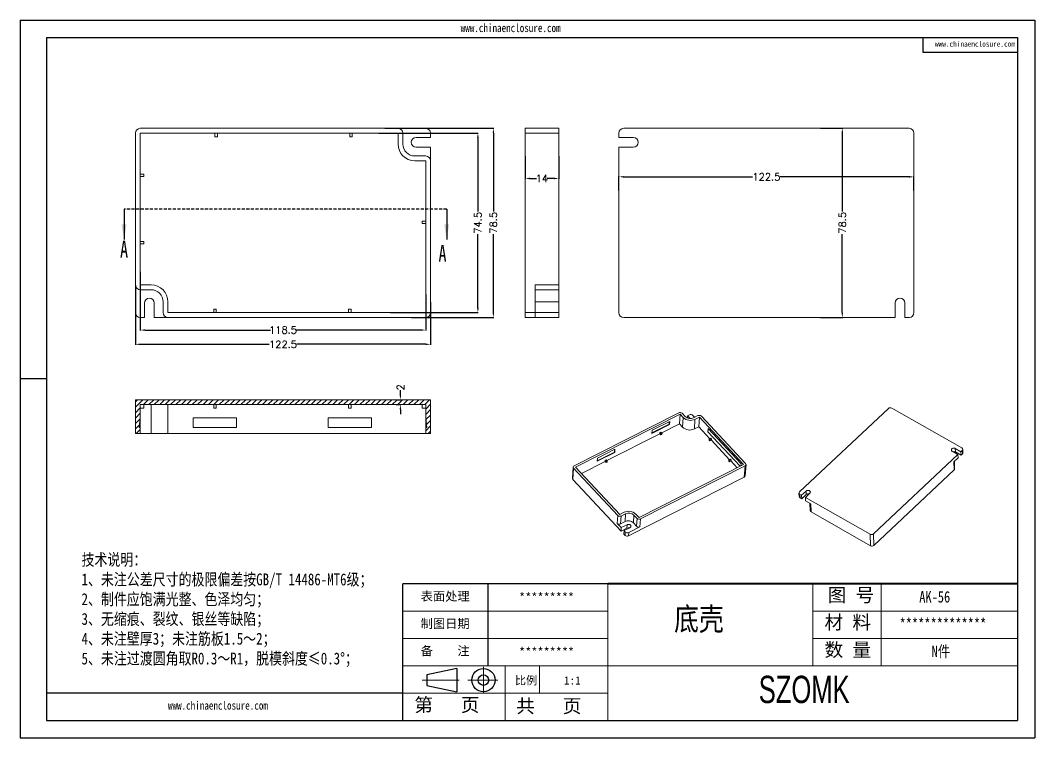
# Model space of a CAD drawing. Header units: inches. Extents: x -1221 to -291, y 2125 to 2422.
# Drawn here: x -1220.9 to -799.8, y 2124.7 to 2422.4 of the extents above; entities that cross this region are included whole.
import ezdxf

# ---------------------------------------------------------------- set-up
doc = ezdxf.new("R2010")
doc.units = ezdxf.units.IN
doc.linetypes.add('CENTER2', pattern=[28.575, 19.05, -3.175, 3.175, -3.175])
doc.linetypes.add('HIDDEN', pattern=[1.905, 1.27, -0.635])
doc.layers.add('文字', color=81, linetype='Continuous')
for name, color, linetype, lineweight in [('粗实线', 7, 'Continuous', 30), ('细实线', 3, 'Continuous', 9), ('细点划线', 2, 'CENTER2', 9)]:
    doc.layers.add(name, color=color, linetype=linetype, lineweight=lineweight)
doc.styles.add('SLDTEXTSTYLE5', font='TXT', dxfattribs={"width": 0.7})
doc.styles.get("Standard").update_dxf_attribs({"font": 'txt', "bigfont": 'gbcbig.shx'})
doc.styles.add('宋体', font='', dxfattribs={"width": 0.8, "height": 3.5})
doc.styles.add('长仿宋', font='', dxfattribs={"width": 0.7, "height": 4})
doc.styles.get('宋体').set_extended_font_data('SimSun')
doc.styles.get('长仿宋').set_extended_font_data('SimSun')
doc.dimstyles.new('3', dxfattribs={"dimtxt": 3, "dimasz": 2, "dimexe": 0.18, "dimexo": 0.0625, "dimgap": 0.2, "dimtad": 0, "dimzin": 9, "dimdsep": 46, "dimtxsty": 'Standard', "dimcen": 1, "dimclrd": 3, "dimclre": 3, "dimadec": 0, "dimazin": 2, "dimtfac": 1, "dimtofl": 0, "dimtmove": 0, "dimatfit": 3, "dimfxl": 0, "dimtolj": 1, "dimtzin": 0, "dimarcsym": 0})

# ---------------------------------------------------------------- blocks, each defined once
blk = doc.blocks.new('*D205')
at = {"color": 3, "lineweight": -2, "transparency": 16777216}
for p, q in [((-972.44, 2351.83), (-972.44, 2357.66)), ((-970.44, 2357.48), (-916.89, 2357.48)), ((-851.94, 2357.48), (-905.49, 2357.48)), ((-849.94, 2351.83), (-849.94, 2357.66))]:
    blk.add_line(p, q, dxfattribs=at)
at = {"color": 3, "transparency": 16777216}
for points in [[(-970.44, 2357.81), (-970.44, 2357.15), (-972.44, 2357.48)], [(-851.94, 2357.81), (-851.94, 2357.15), (-849.94, 2357.48)]]:
    blk.add_solid(points, dxfattribs=at)
at = {"layer": 'Defpoints', "color": 0, "transparency": 16777216}
for p in [(-849.94, 2357.48), (-972.44, 2351.77), (-849.94, 2351.77)]:
    blk.add_point(p, dxfattribs=at)
at = {"color": 0, "transparency": 16777216, "insert": (-911.19, 2357.48), "char_height": 3, "attachment_point": 5}
blk.add_mtext('\\A1;122.5', dxfattribs=at)
blk = doc.blocks.new('*D206')
at = {"color": 3, "lineweight": -2, "transparency": 16777216}
for p, q in [((-888.75, 2377.63), (-879.5, 2377.63)), ((-879.68, 2375.63), (-879.68, 2343.08)), ((-879.68, 2301.13), (-879.68, 2333.68)), ((-888.75, 2299.13), (-879.5, 2299.13))]:
    blk.add_line(p, q, dxfattribs=at)
at = {"color": 3, "transparency": 16777216}
for points in [[(-880.01, 2375.63), (-879.35, 2375.63), (-879.68, 2377.63)], [(-880.01, 2301.13), (-879.35, 2301.13), (-879.68, 2299.13)]]:
    blk.add_solid(points, dxfattribs=at)
at = {"layer": 'Defpoints', "color": 0, "transparency": 16777216}
for p in [(-888.82, 2377.63), (-888.82, 2299.13), (-879.68, 2299.13)]:
    blk.add_point(p, dxfattribs=at)
at = {"color": 0, "transparency": 16777216, "insert": (-879.68, 2338.38), "char_height": 3, "attachment_point": 5, "rotation": 90}
blk.add_mtext('\\A1;78.5', dxfattribs=at)
blk = doc.blocks.new('*D207')
at = {"color": 3, "lineweight": -2, "transparency": 16777216}
for p, q in [((-1011.37, 2366.09), (-1011.37, 2356.62)), ((-997.37, 2366.09), (-997.37, 2356.62)), ((-1009.37, 2356.8), (-1006.57, 2356.8)), ((-999.37, 2356.8), (-1002.17, 2356.8))]:
    blk.add_line(p, q, dxfattribs=at)
at = {"color": 3, "transparency": 16777216}
for points in [[(-1009.37, 2357.14), (-1009.37, 2356.47), (-1011.37, 2356.8)], [(-999.37, 2357.14), (-999.37, 2356.47), (-997.37, 2356.8)]]:
    blk.add_solid(points, dxfattribs=at)
at = {"layer": 'Defpoints', "color": 0, "transparency": 16777216}
for p in [(-1011.37, 2366.15), (-997.37, 2366.15), (-1011.37, 2356.8)]:
    blk.add_point(p, dxfattribs=at)
at = {"color": 0, "transparency": 16777216, "insert": (-1004.37, 2356.8), "char_height": 3, "attachment_point": 5}
blk.add_mtext('\\A1;14', dxfattribs=at)
blk = doc.blocks.new('*D208')
at = {"color": 3, "lineweight": -2, "transparency": 16777216}
for p, q in [((-1069.58, 2377.63), (-1024.34, 2377.63)), ((-1024.52, 2375.63), (-1024.52, 2343.08)), ((-1024.52, 2301.13), (-1024.52, 2333.68)), ((-1058.47, 2299.13), (-1024.34, 2299.13))]:
    blk.add_line(p, q, dxfattribs=at)
at = {"color": 3, "transparency": 16777216}
for points in [[(-1024.86, 2375.63), (-1024.19, 2375.63), (-1024.52, 2377.63)], [(-1024.86, 2301.13), (-1024.19, 2301.13), (-1024.52, 2299.13)]]:
    blk.add_solid(points, dxfattribs=at)
at = {"layer": 'Defpoints', "color": 0, "transparency": 16777216}
for p in [(-1069.64, 2377.63), (-1024.52, 2377.63), (-1058.53, 2299.13)]:
    blk.add_point(p, dxfattribs=at)
at = {"color": 0, "transparency": 16777216, "insert": (-1024.52, 2338.38), "char_height": 3, "attachment_point": 5, "rotation": 90}
blk.add_mtext('\\A1;78.5', dxfattribs=at)
blk = doc.blocks.new('*D209')
at = {"color": 3, "lineweight": -2, "transparency": 16777216}
for p, q in [((-1072.04, 2375.63), (-1030.77, 2375.63)), ((-1030.95, 2373.63), (-1030.95, 2343.08)), ((-1030.95, 2303.13), (-1030.95, 2333.68)), ((-1067.2, 2301.13), (-1030.77, 2301.13))]:
    blk.add_line(p, q, dxfattribs=at)
at = {"color": 3, "transparency": 16777216}
for points in [[(-1031.28, 2373.63), (-1030.62, 2373.63), (-1030.95, 2375.63)], [(-1031.28, 2303.13), (-1030.62, 2303.13), (-1030.95, 2301.13)]]:
    blk.add_solid(points, dxfattribs=at)
at = {"layer": 'Defpoints', "color": 0, "transparency": 16777216}
for p in [(-1072.1, 2375.63), (-1067.27, 2301.13), (-1030.95, 2301.13)]:
    blk.add_point(p, dxfattribs=at)
at = {"color": 0, "transparency": 16777216, "insert": (-1030.95, 2338.38), "char_height": 3, "attachment_point": 5, "rotation": 90}
blk.add_mtext('\\A1;74.5', dxfattribs=at)
blk = doc.blocks.new('*D210')
at = {"color": 3, "lineweight": -2, "transparency": 16777216}
for p, q in [((-1173.1, 2312.57), (-1173.1, 2287.79)), ((-1050.6, 2305.46), (-1050.6, 2287.79)), ((-1171.1, 2287.97), (-1117.55, 2287.97)), ((-1052.6, 2287.97), (-1106.15, 2287.97))]:
    blk.add_line(p, q, dxfattribs=at)
at = {"color": 3, "transparency": 16777216}
for points in [[(-1171.1, 2288.3), (-1171.1, 2287.64), (-1173.1, 2287.97)], [(-1052.6, 2288.3), (-1052.6, 2287.64), (-1050.6, 2287.97)]]:
    blk.add_solid(points, dxfattribs=at)
at = {"layer": 'Defpoints', "color": 0, "transparency": 16777216}
for p in [(-1173.1, 2312.63), (-1050.6, 2305.52), (-1050.6, 2287.97)]:
    blk.add_point(p, dxfattribs=at)
at = {"color": 0, "transparency": 16777216, "insert": (-1111.85, 2287.97), "char_height": 3, "attachment_point": 5}
blk.add_mtext('\\A1;122.5', dxfattribs=at)
blk = doc.blocks.new('*D211')
at = {"color": 3, "lineweight": -2, "transparency": 16777216}
for p, q in [((-1171.1, 2318.01), (-1171.1, 2293.71)), ((-1052.6, 2308.66), (-1052.6, 2293.71)), ((-1169.1, 2293.89), (-1117.05, 2293.89)), ((-1054.6, 2293.89), (-1106.65, 2293.89))]:
    blk.add_line(p, q, dxfattribs=at)
at = {"color": 3, "transparency": 16777216}
for points in [[(-1169.1, 2294.22), (-1169.1, 2293.56), (-1171.1, 2293.89)], [(-1054.6, 2294.22), (-1054.6, 2293.56), (-1052.6, 2293.89)]]:
    blk.add_solid(points, dxfattribs=at)
at = {"layer": 'Defpoints', "color": 0, "transparency": 16777216}
for p in [(-1171.1, 2318.08), (-1052.6, 2308.72), (-1171.1, 2293.89)]:
    blk.add_point(p, dxfattribs=at)
at = {"color": 0, "transparency": 16777216, "insert": (-1111.85, 2293.89), "char_height": 3, "attachment_point": 5}
blk.add_mtext('\\A1;118.5', dxfattribs=at)
blk = doc.blocks.new('*D212')
at = {"color": 3, "lineweight": -2, "transparency": 16777216}
for p, q in [((-1063.12, 2266.95), (-1063.12, 2268.95)), ((-1064.88, 2264.95), (-1062.94, 2264.95)), ((-1064.88, 2262.95), (-1062.94, 2262.95)), ((-1063.12, 2260.95), (-1063.12, 2258.95))]:
    blk.add_line(p, q, dxfattribs=at)
at = {"color": 3, "transparency": 16777216}
for points in [[(-1063.45, 2266.95), (-1062.79, 2266.95), (-1063.12, 2264.95)], [(-1063.45, 2260.95), (-1062.79, 2260.95), (-1063.12, 2262.95)]]:
    blk.add_solid(points, dxfattribs=at)
at = {"layer": 'Defpoints', "color": 0, "transparency": 16777216}
for p in [(-1064.95, 2264.95), (-1064.95, 2262.95), (-1063.12, 2264.95)]:
    blk.add_point(p, dxfattribs=at)
at = {"color": 0, "transparency": 16777216, "insert": (-1063.12, 2270.15), "char_height": 3, "attachment_point": 5, "rotation": 90}
blk.add_mtext('\\A1;2', dxfattribs=at)

msp = doc.modelspace()

# ---------------------------------------------------------------- hatches: boundary and pattern name
at = {"linetype": 'Continuous', "lineweight": 0}
h = msp.add_hatch(dxfattribs=at)
h.set_pattern_fill('ANSI31', color=4, scale=0.5, angle=3e-322, style=0)
h.paths.add_polyline_path([(-1173.105, 2264.952), (-1173.105, 2250.952), (-1171.105, 2250.952), (-1171.105, 2253.452), (-1171.605, 2253.452), (-1171.105, 2257.452), (-1171.105, 2262.952), (-1052.605, 2262.952), (-1052.605, 2257.452), (-1052.105, 2253.452), (-1052.605, 2253.452), (-1052.605, 2250.952), (-1050.605, 2250.952), (-1050.605, 2264.952)], flags=0)

# ---------------------------------------------------------------- linework, layer by layer
for p, q in [((-1220.903, 2422.45), (-799.812, 2422.45)), ((-1220.903, 2422.45), (-1220.903, 2124.708)), ((-799.812, 2422.45), (-799.812, 2124.708)), ((-1210.007, 2415.36), (-806.901, 2415.36)), ((-1210.007, 2415.36), (-1210.007, 2131.798)), ((-846.285, 2415.36), (-846.285, 2409.207)), ((-806.901, 2415.36), (-806.901, 2131.798)), ((-846.285, 2409.207), (-806.901, 2409.207)), ((-1210.007, 2273.579), (-1220.903, 2273.579)), ((-1220.903, 2262.552), (-1220.903, 2124.708)), ((-977.039, 2188.51), (-1062.107, 2188.51)), ((-1062.107, 2131.798), (-1062.107, 2188.51)), ((-1026.662, 2154.483), (-1026.662, 2188.51)), ((-1062.107, 2143.14), (-1210.007, 2143.14)), ((-1210.007, 2131.798), (-806.901, 2131.798)), ((-1220.903, 2124.708), (-799.812, 2124.708)), ((-1220.903, 2124.708), (-1025.953, 2124.708))]:
    msp.add_line(p, q)
at = {"color": 7, "linetype": 'Continuous', "lineweight": 15}
for p, q in [((-1173.105, 2375.629), (-1173.105, 2312.629)), ((-1064.105, 2377.629), (-1171.105, 2377.629)), ((-1064.105, 2375.629), (-1171.105, 2375.629)), ((-1171.105, 2375.629), (-1171.105, 2312.629)), ((-1140.105, 2375.629), (-1140.105, 2374.129)), ((-1139.105, 2374.129), (-1139.105, 2375.629)), ((-1084.105, 2375.629), (-1084.105, 2374.129)), ((-1083.105, 2374.129), (-1083.105, 2375.629)), ((-1064.105, 2377.629), (-1052.605, 2377.629)), ((-1064.105, 2375.629), (-1064.105, 2371.129)), ((-1062.105, 2375.629), (-1062.105, 2371.129)), ((-1050.605, 2375.629), (-1050.605, 2373.829)), ((-1011.368, 2377.629), (-997.368, 2377.629)), ((-1011.368, 2375.629), (-1011.368, 2377.629)), ((-997.368, 2375.629), (-1011.368, 2375.629)), ((-1011.368, 2375.629), (-1011.368, 2301.129)), ((-997.368, 2377.629), (-997.368, 2375.629)), ((-997.368, 2375.629), (-997.368, 2312.629)), ((-972.438, 2373.829), (-972.438, 2375.629)), ((-970.438, 2377.629), (-851.938, 2377.629)), ((-849.938, 2375.629), (-849.938, 2301.129)), ((-1140.105, 2374.129), (-1139.105, 2374.129)), ((-1084.105, 2374.129), (-1083.105, 2374.129)), ((-1056.605, 2373.829), (-1050.605, 2373.829)), ((-972.438, 2373.829), (-966.438, 2373.829)), ((-1056.605, 2369.829), (-1050.605, 2369.829)), ((-1050.605, 2369.829), (-1050.605, 2364.129)), ((-972.438, 2301.129), (-972.438, 2369.829)), ((-966.438, 2369.829), (-972.438, 2369.829)), ((-1057.105, 2366.129), (-1052.605, 2366.129)), ((-1057.105, 2364.129), (-1052.605, 2364.129)), ((-1052.605, 2301.129), (-1052.605, 2364.129)), ((-1050.605, 2301.129), (-1050.605, 2364.129)), ((-1169.605, 2358.629), (-1171.105, 2358.629)), ((-1169.605, 2357.629), (-1169.605, 2358.629)), ((-1171.105, 2357.629), (-1169.605, 2357.629)), ((-1054.105, 2339.129), (-1054.105, 2338.129)), ((-1052.605, 2339.129), (-1054.105, 2339.129)), ((-1054.105, 2338.129), (-1052.605, 2338.129)), ((-1169.605, 2330.629), (-1171.105, 2330.629)), ((-1171.105, 2329.629), (-1169.605, 2329.629)), ((-1169.605, 2329.629), (-1169.605, 2330.629)), ((-1173.105, 2301.129), (-1173.105, 2312.629)), ((-1166.605, 2312.629), (-1171.105, 2312.629)), ((-1007.168, 2312.629), (-997.368, 2312.629)), ((-1007.168, 2301.129), (-1007.168, 2312.629)), ((-997.368, 2312.629), (-997.368, 2310.629)), ((-1166.605, 2310.629), (-1171.105, 2310.629)), ((-997.368, 2310.629), (-1007.168, 2310.629)), ((-997.368, 2310.629), (-997.368, 2305.629)), ((-1169.305, 2305.129), (-1169.305, 2299.129)), ((-1165.305, 2305.129), (-1165.305, 2299.129)), ((-1161.605, 2301.129), (-1161.605, 2305.629)), ((-1159.605, 2301.129), (-1159.605, 2305.629)), ((-997.368, 2305.629), (-1007.168, 2305.629)), ((-997.368, 2301.129), (-997.368, 2305.629)), ((-857.738, 2299.129), (-857.738, 2305.129)), ((-853.738, 2305.129), (-853.738, 2299.129)), ((-1159.605, 2301.129), (-1052.605, 2301.129)), ((-1139.605, 2302.629), (-1140.605, 2302.629)), ((-1140.605, 2302.629), (-1140.605, 2301.129)), ((-1139.605, 2301.129), (-1139.605, 2302.629)), ((-1084.605, 2302.629), (-1084.605, 2301.129)), ((-1083.605, 2302.629), (-1084.605, 2302.629)), ((-1083.605, 2301.129), (-1083.605, 2302.629)), ((-1011.368, 2301.129), (-1007.168, 2301.129)), ((-1011.368, 2299.129), (-1011.368, 2301.129)), ((-1007.168, 2301.129), (-1007.168, 2299.129)), ((-1007.168, 2301.129), (-997.368, 2301.129)), ((-997.368, 2301.129), (-997.368, 2299.129)), ((-1169.305, 2299.129), (-1171.105, 2299.129)), ((-1159.605, 2299.129), (-1165.305, 2299.129)), ((-1159.605, 2299.129), (-1052.605, 2299.129)), ((-1007.168, 2299.129), (-1011.368, 2299.129)), ((-997.368, 2299.129), (-1007.168, 2299.129)), ((-857.738, 2299.129), (-970.438, 2299.129)), ((-851.938, 2299.129), (-853.738, 2299.129)), ((-1173.105, 2264.952), (-1050.605, 2264.952)), ((-1173.105, 2250.952), (-1173.105, 2264.952)), ((-1171.105, 2262.952), (-1052.605, 2262.952)), ((-1171.105, 2257.452), (-1171.105, 2262.952)), ((-1169.605, 2261.452), (-1171.105, 2261.452)), ((-1169.605, 2261.452), (-1169.605, 2262.952)), ((-1166.605, 2262.952), (-1166.605, 2250.952)), ((-1159.605, 2250.952), (-1159.605, 2262.952)), ((-1140.605, 2261.452), (-1140.605, 2262.952)), ((-1139.605, 2261.452), (-1140.605, 2261.452)), ((-1139.605, 2261.452), (-1139.605, 2262.952)), ((-1084.605, 2261.452), (-1084.605, 2262.952)), ((-1083.605, 2261.452), (-1084.605, 2261.452)), ((-1083.605, 2261.452), (-1083.605, 2262.952)), ((-1054.105, 2261.452), (-1054.105, 2262.952)), ((-1052.605, 2261.452), (-1054.105, 2261.452)), ((-1052.605, 2262.952), (-1052.605, 2257.452)), ((-1050.605, 2264.952), (-1050.605, 2250.952)), ((-897.445, 2226.742), (-860.571, 2261.392)), ((-859.166, 2261.532), (-830.022, 2244.956)), ((-1171.105, 2257.452), (-1171.605, 2253.452)), ((-1171.105, 2253.452), (-1171.105, 2257.452)), ((-1131.105, 2257.452), (-1149.105, 2257.452)), ((-1149.105, 2257.452), (-1149.105, 2253.452)), ((-1131.105, 2253.452), (-1131.105, 2257.452)), ((-1075.105, 2257.452), (-1093.105, 2257.452)), ((-1093.105, 2257.452), (-1093.105, 2253.452)), ((-1075.105, 2253.452), (-1075.105, 2257.452)), ((-1052.105, 2253.452), (-1052.605, 2257.452)), ((-1052.605, 2257.452), (-1052.605, 2253.452)), ((-947.605, 2259.599), (-991.016, 2237.576)), ((-947.023, 2258.976), (-990.433, 2236.953)), ((-947.284, 2254.984), (-947.023, 2258.976)), ((-947.023, 2258.976), (-945.711, 2257.574)), ((-946.211, 2259.387), (-944.9, 2257.986)), ((-945.711, 2257.574), (-945.973, 2253.583)), ((-943.948, 2257.363), (-943.884, 2258.335)), ((-943.884, 2258.335), (-943.154, 2258.706)), ((-942.773, 2257.148), (-943.884, 2258.335)), ((-941.759, 2258.495), (-940.99, 2257.673)), ((-941.414, 2257.458), (-939.588, 2258.384)), ((-940.831, 2256.835), (-939.006, 2257.761)), ((-939.268, 2253.77), (-939.006, 2257.761)), ((-920.646, 2238.139), (-939.006, 2257.761)), ((-919.835, 2238.551), (-938.194, 2258.173)), ((-1171.605, 2253.452), (-1171.105, 2253.452)), ((-1171.105, 2250.952), (-1171.105, 2253.452)), ((-1149.105, 2253.452), (-1131.105, 2253.452)), ((-1093.105, 2253.452), (-1075.105, 2253.452)), ((-1052.605, 2253.452), (-1052.605, 2250.952)), ((-1052.605, 2253.452), (-1052.105, 2253.452)), ((-958.727, 2250.948), (-951.424, 2254.653)), ((-958.712, 2251.185), (-951.57, 2254.808)), ((-951.337, 2255.983), (-958.64, 2252.278)), ((-947.284, 2254.984), (-954.654, 2251.246)), ((-951.57, 2254.808), (-951.498, 2255.901)), ((-951.57, 2254.808), (-951.424, 2254.653)), ((-951.424, 2254.653), (-951.337, 2255.983)), ((-947.284, 2254.984), (-945.973, 2253.583)), ((-941.093, 2252.843), (-940.831, 2256.835)), ((-941.093, 2252.843), (-939.268, 2253.77)), ((-934.619, 2248.802), (-939.268, 2253.77)), ((-935.417, 2253.036), (-935.505, 2251.706)), ((-935.505, 2251.706), (-935.268, 2252.876)), ((-921.721, 2238.398), (-935.417, 2253.036)), ((-1173.105, 2250.952), (-1171.105, 2250.952)), ((-1166.605, 2250.952), (-1171.105, 2250.952)), ((-1166.605, 2250.952), (-1159.605, 2250.952)), ((-1159.605, 2250.952), (-1052.605, 2250.952)), ((-1052.605, 2250.952), (-1050.605, 2250.952)), ((-955.399, 2250.868), (-977.374, 2239.72)), ((-958.64, 2252.278), (-958.727, 2250.948)), ((-955.366, 2251.367), (-955.399, 2250.868)), ((-955.399, 2250.868), (-954.962, 2250.401)), ((-954.96, 2251.573), (-955.366, 2251.367)), ((-955.366, 2251.367), (-954.929, 2250.9)), ((-954.929, 2250.9), (-954.962, 2250.401)), ((-954.962, 2250.401), (-954.556, 2250.607)), ((-954.523, 2251.105), (-954.96, 2251.573)), ((-954.929, 2250.9), (-954.523, 2251.105)), ((-954.523, 2251.105), (-954.556, 2250.607)), ((-935.505, 2251.706), (-922.114, 2237.395)), ((-934.889, 2248.665), (-934.922, 2248.166)), ((-934.281, 2248.974), (-934.889, 2248.665)), ((-934.889, 2248.665), (-934.598, 2248.354)), ((-934.598, 2248.354), (-933.989, 2248.662)), ((-933.989, 2248.662), (-934.281, 2248.974)), ((-933.989, 2248.662), (-934.022, 2248.163)), ((-974.057, 2244.457), (-981.36, 2240.752)), ((-974.144, 2243.127), (-974.057, 2244.457)), ((-934.922, 2248.166), (-934.631, 2247.855)), ((-934.598, 2248.354), (-934.631, 2247.855)), ((-934.631, 2247.855), (-934.022, 2248.163)), ((-926.46, 2240.081), (-934.022, 2248.163)), ((-832.77, 2244.735), (-830.422, 2243.4)), ((-832.77, 2244.735), (-832.721, 2243.311)), ((-981.447, 2239.422), (-974.144, 2243.127)), ((-981.36, 2240.752), (-981.447, 2239.422)), ((-981.431, 2239.659), (-974.29, 2243.282)), ((-974.29, 2243.282), (-974.218, 2244.375)), ((-974.29, 2243.282), (-974.144, 2243.127)), ((-926.121, 2240.253), (-926.73, 2239.944)), ((-925.83, 2239.942), (-926.121, 2240.253)), ((-831.667, 2242.23), (-866.737, 2209.277)), ((-831.667, 2242.23), (-834.014, 2243.565)), ((-833.392, 2239.139), (-831.618, 2240.806)), ((-832.721, 2243.311), (-830.373, 2241.976)), ((-831.618, 2240.806), (-831.667, 2242.23)), ((-829.862, 2243.926), (-830.422, 2243.4)), ((-830.422, 2243.4), (-830.373, 2241.976)), ((-830.373, 2241.976), (-829.813, 2242.502)), ((-829.813, 2242.502), (-829.862, 2243.926)), ((-829.596, 2242.981), (-829.645, 2244.406)), ((-991.431, 2237.018), (-991.737, 2232.362)), ((-991.245, 2236.541), (-991.55, 2231.885)), ((-991.245, 2236.541), (-972.886, 2216.92)), ((-990.433, 2236.953), (-972.074, 2217.331)), ((-978.118, 2239.342), (-987.985, 2234.336)), ((-978.086, 2239.841), (-978.118, 2239.342)), ((-978.118, 2239.342), (-977.681, 2238.875)), ((-977.68, 2240.047), (-978.086, 2239.841)), ((-978.086, 2239.841), (-977.648, 2239.374)), ((-977.648, 2239.374), (-977.681, 2238.875)), ((-977.681, 2238.875), (-977.276, 2239.081)), ((-977.243, 2239.58), (-977.68, 2240.047)), ((-977.648, 2239.374), (-977.243, 2239.58)), ((-977.243, 2239.58), (-977.276, 2239.081)), ((-964.057, 2216.117), (-920.646, 2238.139)), ((-963.474, 2215.494), (-920.064, 2237.516)), ((-926.73, 2239.944), (-926.762, 2239.445)), ((-926.762, 2239.445), (-926.471, 2239.134)), ((-926.73, 2239.944), (-926.438, 2239.633)), ((-926.438, 2239.633), (-926.471, 2239.134)), ((-926.471, 2239.134), (-925.862, 2239.443)), ((-926.438, 2239.633), (-925.83, 2239.942)), ((-925.83, 2239.942), (-925.862, 2239.443)), ((-923.356, 2236.764), (-925.862, 2239.443)), ((-921.775, 2237.567), (-921.721, 2238.398)), ((-920.369, 2232.86), (-920.064, 2237.516)), ((-919.954, 2233.417), (-919.648, 2238.074)), ((-833.278, 2235.816), (-833.392, 2239.139)), ((-833.061, 2236.295), (-833.166, 2239.352)), ((-991.55, 2231.885), (-971.53, 2210.488)), ((-968.446, 2208.47), (-920.369, 2232.86)), ((-833.278, 2235.816), (-866.573, 2204.529)), ((-897.662, 2226.263), (-897.614, 2224.839)), ((-896.581, 2225.312), (-897.285, 2225.713)), ((-897.285, 2225.713), (-897.236, 2224.288)), ((-897.236, 2224.288), (-896.532, 2223.888)), ((-896.581, 2225.312), (-894.714, 2227.067)), ((-896.532, 2223.888), (-896.581, 2225.312)), ((-894.665, 2225.642), (-896.532, 2223.888)), ((-893.149, 2226.177), (-895.016, 2224.422)), ((-868.141, 2209.137), (-895.016, 2224.422)), ((-895.016, 2224.422), (-894.968, 2222.998)), ((-894.714, 2227.067), (-894.665, 2225.642)), ((-893.957, 2225.929), (-893.94, 2225.434)), ((-894.968, 2222.998), (-892.738, 2221.73)), ((-893.103, 2221.938), (-893.001, 2218.957)), ((-892.738, 2221.73), (-892.624, 2218.406)), ((-973.099, 2213.66), (-972.886, 2216.92)), ((-970.248, 2218.257), (-972.074, 2217.331)), ((-971.491, 2216.708), (-971.705, 2213.449)), ((-969.666, 2217.635), (-971.491, 2216.708)), ((-969.88, 2214.375), (-969.666, 2217.635)), ((-966.18, 2217.106), (-966.394, 2213.847)), ((-964.869, 2215.705), (-966.18, 2217.106)), ((-964.057, 2216.117), (-965.369, 2217.518)), ((-965.082, 2212.445), (-964.869, 2215.705)), ((-963.474, 2215.494), (-963.688, 2212.234)), ((-867.978, 2204.39), (-892.624, 2218.406)), ((-971.438, 2211.885), (-973.099, 2213.66)), ((-971.705, 2213.449), (-969.88, 2214.375)), ((-971.53, 2210.488), (-971.438, 2211.885)), ((-969.096, 2211.723), (-971.53, 2210.488)), ((-969.004, 2213.12), (-971.438, 2211.885)), ((-967.838, 2211.874), (-970.273, 2210.639)), ((-969.096, 2211.723), (-969.004, 2213.12)), ((-963.688, 2212.234), (-968.354, 2209.867)), ((-966.394, 2213.847), (-965.082, 2212.445)), ((-970.273, 2210.639), (-970.364, 2209.242)), ((-970.364, 2209.242), (-969.84, 2208.681)), ((-969.748, 2210.078), (-970.273, 2210.639)), ((-969.84, 2208.681), (-969.748, 2210.078)), ((-968.354, 2209.867), (-968.446, 2208.47)), ((-867.978, 2204.39), (-868.141, 2209.137)), ((-866.737, 2209.277), (-866.573, 2204.529))]:
    msp.add_line(p, q, dxfattribs=at)
at = {"color": 7, "linetype": 'HIDDEN', "lineweight": 30}
msp.add_line((-1043.905, 2344.129), (-1177.805, 2344.129), dxfattribs=at)
at = {"color": 7, "linetype": 'Continuous', "lineweight": 30}
for p, q in [((-1177.805, 2344.129), (-1177.805, 2331.429)), ((-1043.905, 2344.129), (-1043.905, 2331.429))]:
    msp.add_line(p, q, dxfattribs=at)
at = {"color": 8, "linetype": 'Continuous', "lineweight": 15}
msp.add_line((-893.598, 2225.906), (-893.593, 2225.76), dxfattribs=at)
at = {"color": 7, "linetype": 'Continuous', "lineweight": 15, "flags": 128}
for points in [[(-834.014, 2243.565), (-834.173, 2243.679), (-834.292, 2243.816), (-834.366, 2243.97), (-834.392, 2244.133), (-834.367, 2244.297), (-834.293, 2244.454), (-834.174, 2244.595), (-834.016, 2244.714), (-833.827, 2244.805), (-833.616, 2244.863), (-833.393, 2244.885), (-833.171, 2244.87), (-832.959, 2244.819), (-832.77, 2244.735)], [(-894.714, 2227.067), (-894.556, 2227.186), (-894.367, 2227.276), (-894.155, 2227.334), (-893.933, 2227.356), (-893.711, 2227.342), (-893.499, 2227.291), (-893.309, 2227.206), (-893.151, 2227.093), (-893.032, 2226.955), (-892.957, 2226.801), (-892.932, 2226.638), (-892.957, 2226.474), (-893.031, 2226.318), (-893.149, 2226.177)], [(-967.838, 2211.874), (-967.673, 2211.981), (-967.544, 2212.114), (-967.46, 2212.266), (-967.423, 2212.43), (-967.437, 2212.597), (-967.501, 2212.759), (-967.61, 2212.908), (-967.76, 2213.037), (-967.943, 2213.138), (-968.15, 2213.207), (-968.371, 2213.24), (-968.594, 2213.237), (-968.809, 2213.196), (-969.004, 2213.12)]]:
    msp.add_lwpolyline(points, dxfattribs=at)
at = {"color": 7, "linetype": 'Continuous', "lineweight": 15}
for centre, radius, start, end in [((-1171.105, 2375.629), 2, 90, 180), ((-1064.105, 2375.629), 2, 0, 90), ((-1052.605, 2375.629), 2, 0, 90), ((-970.438, 2375.629), 2, 90, 180), ((-851.938, 2375.629), 2, 0, 90), ((-1057.105, 2371.129), 7, 180, 270), ((-1057.105, 2371.129), 5, 180, 270), ((-1056.605, 2371.829), 2, 90, 270), ((-966.438, 2371.829), 2, 270, 90), ((-1052.605, 2364.129), 2, 0, 90), ((-1171.105, 2312.629), 2, 180, 270), ((-1166.605, 2305.629), 7, 0, 90), ((-1166.605, 2305.629), 5, 0, 90), ((-1167.305, 2305.129), 2, 0, 180), ((-855.738, 2305.129), 2, 0, 180), ((-1171.105, 2301.129), 2, 180, 270), ((-1159.605, 2301.129), 2, 180, 270), ((-1052.605, 2301.129), 2, 270, 0), ((-970.438, 2301.129), 2, 180, 270), ((-851.938, 2301.129), 2, 270, 0), ((-859.766, 2260.435), 1.25, 61.31864, 130.04963), ((-947.06, 2258.494), 1.232, 46.48329, 116.28416), ((-942.743, 2260.689), 4.302, 226.38095, 296.3865), ((-942.781, 2260.2), 3.065, 226.27109, 296.49636), ((-942.608, 2257.601), 1.232, 46.48329, 116.28416), ((-939.043, 2257.279), 1.232, 46.48329, 116.28416), ((-943.004, 2256.707), 4.31, 226.45291, 296.31454), ((-830.269, 2244.391), 0.617, 311.19382, 66.47373), ((-833.326, 2242.179), 1.283, 61.85221, 108.01444), ((-830.223, 2242.977), 0.627, 310.83761, 0.44285), ((-990.792, 2236.984), 0.633, 110.7074, 224.37399), ((-920.287, 2238.108), 0.633, 290.7074, 44.37399), ((-833.688, 2236.291), 0.627, 310.83761, 0.44285), ((-991.105, 2232.334), 0.633, 177.47156, 225.21498), ((-920.648, 2233.501), 0.699, 293.51, 353.15296), ((-897.039, 2226.278), 0.617, 131.19382, 246.47373), ((-896.947, 2224.891), 0.668, 184.4734, 244.34755), ((-893.862, 2224.694), 1.243, 71.69228, 130.24352), ((-972.037, 2217.813), 1.232, 226.48329, 296.28416), ((-968.336, 2214.404), 4.302, 46.38095, 116.3865), ((-968.298, 2214.892), 3.065, 46.27109, 116.49636), ((-964.02, 2216.599), 1.232, 226.48329, 296.28416), ((-892.334, 2219.009), 0.668, 184.4734, 244.34755), ((-972.251, 2214.554), 1.232, 226.48329, 296.28416), ((-968.512, 2211.632), 3.065, 46.27109, 116.49636), ((-968.545, 2210.574), 1.273, 68.11475, 115.60409), ((-964.234, 2213.339), 1.232, 226.48329, 296.28416), ((-968.991, 2209.575), 1.232, 226.48329, 296.28416), ((-968.9, 2210.972), 1.232, 226.48329, 296.28416), ((-867.541, 2210.234), 1.25, 241.31864, 310.04963), ((-867.378, 2205.487), 1.25, 241.31864, 310.04963)]:
    msp.add_arc(centre, radius, start, end, dxfattribs=at)
at = {"color": 7, "linetype": 'Continuous', "lineweight": 30}
for points in [[(-1177.805, 2331.429), (-1176.789, 2337.779), (-1178.821, 2337.779)], [(-1043.905, 2331.429), (-1042.889, 2337.779), (-1044.921, 2337.779)]]:
    msp.add_solid(points, dxfattribs=at)
at = {"layer": '粗实线', "color": 7, "lineweight": 40}
msp.add_line((-806.901, 2188.51), (-977.039, 2188.51), dxfattribs=at)
at = {"layer": '粗实线', "color": 7}
for p, q in [((-1039.69, 2153.421), (-1052.084, 2150.795)), ((-1039.69, 2153.421), (-1039.69, 2143.708)), ((-1052.084, 2150.795), (-1052.084, 2146.412)), ((-1052.084, 2146.412), (-1039.69, 2143.708))]:
    msp.add_line(p, q, dxfattribs=at)
for radius in [4.818, 2.191]:
    msp.add_circle((-1028.66, 2148.603), radius, dxfattribs=at)
at = {"layer": '细实线', "color": 7}
for p, q in [((-977.039, 2188.51), (-977.039, 2131.798)), ((-891.97, 2188.51), (-891.97, 2154.483)), ((-863.613, 2188.51), (-863.613, 2154.721)), ((-977.039, 2177.168), (-1062.107, 2177.168)), ((-806.901, 2177.168), (-891.97, 2177.168)), ((-977.039, 2165.825), (-1062.107, 2165.825)), ((-806.901, 2165.825), (-891.97, 2165.825)), ((-806.901, 2154.483), (-1062.107, 2154.483)), ((-1019.573, 2154.483), (-1019.573, 2131.798)), ((-1005.395, 2154.483), (-1005.395, 2143.14)), ((-977.039, 2143.14), (-1062.107, 2143.14))]:
    msp.add_line(p, q, dxfattribs=at)
at = {"layer": '细点划线', "color": 7}
for p, q in [((-1028.66, 2154.15), (-1028.66, 2143.14)), ((-1054.06, 2148.603), (-1038.741, 2148.603)), ((-1035.104, 2148.603), (-1022.651, 2148.603))]:
    msp.add_line(p, q, dxfattribs=at)

# ---------------------------------------------------------------- texts
at = {"color": 7, "linetype": 'Continuous', "char_height": 7, "attachment_point": 1, "style": 'SLDTEXTSTYLE5'}
for insert in [(-1179.488, 2330.942), (-1047.306, 2329.215)]:
    msp.add_mtext('A', dxfattribs=dict(at, insert=insert))
at = {"char_height": 3.73018, "width": 2120.04803, "attachment_point": 1}
for s, insert in [('{\\fSimHei|b0|i0|c134|p49;表面处理}', (-1054.71, 2185.291)), ('{\\fSimHei|b0|i0|c134|p49;*********}', (-1013.855, 2184.811)), ('{\\fSimHei|b0|i0|c134|p49;制图日期}', (-1054.71, 2173.949)), ('{\\fSimHei|b0|i0|c134|p49;备    注}', (-1054.71, 2162.606)), ('{\\fSimHei|b0|i0|c134|p49;*********}', (-1013.855, 2162.126))]:
    msp.add_mtext(s, dxfattribs=dict(at, insert=insert))
at = {"layer": '文字', "color": 0, "attachment_point": 1, "style": '宋体'}
for s, insert, char_height, width in [('www.chinaenclosure.com', (-1038.095, 2421.02), 3.46577, 60.89024), ('www.chinaenclosure.com', (-841.211, 2413.802), 2.31051, 40.59349), ('{\\H1.111x;技术说明：\\P1、未注公差尺寸的极限偏差按GB/T 14486-MT6级；\\P2、制件应饱满光整、色泽均匀；\\P3、无缩痕、裂纹、银丝等缺陷；\\P4、未注壁厚3；未注筋板1.5～2；\\P5、未注过渡圆角取R0.3～R1，脱模斜度≤0.3%%D；}', (-1195.479, 2201.08), 4.43067, 161.3799), ('{\\H1.111x;AK-56}', (-847.743, 2185.547), 4.25344, 49.17459), ('底壳', (-949.505, 2178.718), 9.4521, 120.84166), ('{\\H1.111x;**************}', (-855.925, 2174.205), 4.25344, 49.17459), ('{\\H1.111x;N件}', (-842.598, 2162.862), 4.25344, 49.17459), ('www.chinaenclosure.com', (-1159.601, 2139.821), 3.46577, 60.89024)]:
    msp.add_mtext(s, dxfattribs=dict(at, insert=insert, char_height=char_height, width=width))
at = {"layer": '粗实线', "insert": (-914.379, 2150.421), "char_height": 11.34252, "width": 127.1951, "attachment_point": 1, "style": '长仿宋'}
msp.add_mtext('{\\fSTXinwei|b0|i0|c134|p2;SZOMK}', dxfattribs=at)
at = {"layer": '细实线', "color": 7, "attachment_point": 1}
for s, insert, char_height, width in [('{\\fSimSun|b0|i0|c134|p54;图 号}', (-885.733, 2186.788), 5.67126, 28.35629), ('{\\fSimSun|b0|i0|c134|p54;材 料   }', (-887.078, 2175.446), 5.67126, 28.35629), ('{\\fSimSun|b0|i0|c134|p54;数 量}', (-887.05, 2164.047), 5.67126, 25.62346), ('{\\fSimSun|b0|i0|c134|p54;比例}', (-1015.603, 2150.187), 3.40276, 14.93704), ('{\\fSimSun|b0|i0|c134|p54;1:1}', (-995.222, 2150.187), 3.40276, 14.93704), ('{\\fSimSun|b0|i0|c134|p54;第   页}', (-1057.335, 2141.191), 5.67126, 42.53444), ('{\\fSimSun|b0|i0|c134|p54; 共   页}', (-1018.879, 2140.709), 5.67126, 42.53444)]:
    msp.add_mtext(s, dxfattribs=dict(at, insert=insert, char_height=char_height, width=width))

# ---------------------------------------------------------------- dimensions: what is measured, and where the dimension line sits
for base, p1, p2, picture, middle in [((-1030.948, 2301.129), (-1072.102, 2375.629), (-1067.267, 2301.129), '*D209', (-1030.948, 2338.379)), ((-1024.525, 2377.629), (-1058.531, 2299.129), (-1069.645, 2377.629), '*D208', (-1024.525, 2338.379)), ((-879.681, 2299.129), (-888.816, 2377.629), (-888.816, 2299.129), '*D206', (-879.681, 2338.379)), ((-1063.12, 2264.952), (-1064.946, 2262.952), (-1064.946, 2264.952), '*D212', (-1063.12, 2270.152))]:
    dim = msp.add_linear_dim(base=base, p1=p1, p2=p2, angle=90, dimstyle='3')
    dim.commit()
    dim.dimension.update_dxf_attribs({"geometry": picture, "text_midpoint": middle})
for base, p1, p2, picture, middle in [((-1011.368, 2356.802), (-997.368, 2366.153), (-1011.368, 2366.153), '*D207', (-1004.368, 2356.802)), ((-849.938, 2357.481), (-972.438, 2351.771), (-849.938, 2351.771), '*D205', (-911.188, 2357.481)), ((-1171.105, 2293.891), (-1052.605, 2308.724), (-1171.105, 2318.077), '*D211', (-1111.855, 2293.891)), ((-1050.605, 2287.969), (-1173.105, 2312.629), (-1050.605, 2305.525), '*D210', (-1111.855, 2287.969))]:
    dim = msp.add_linear_dim(base=base, p1=p1, p2=p2, dimstyle='3')
    dim.commit()
    dim.dimension.update_dxf_attribs({"geometry": picture, "text_midpoint": middle})

doc.saveas('drawing.dxf')
